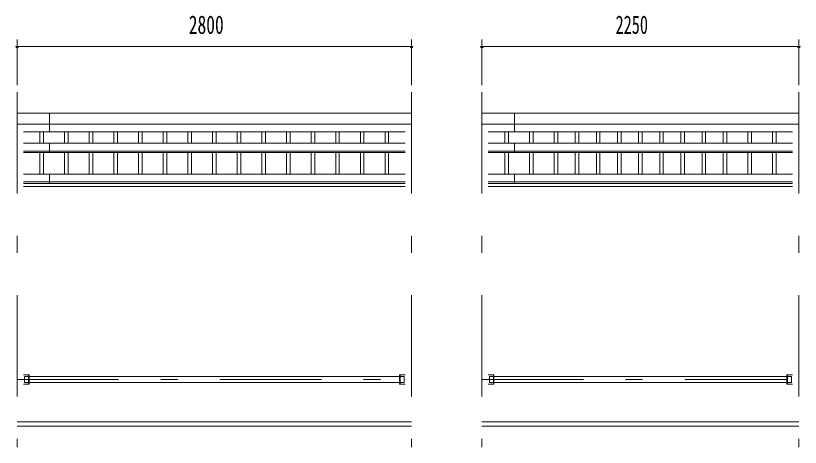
# Model space of a CAD drawing. Units: millimetres, scale not verified. Extents: x -25848 to 25858, y -10500 to 10500.
# Drawn here: x -15979 to -10409, y 1645 to 4707 of the extents above; entities that cross this region are included whole.
import ezdxf
from ezdxf.enums import TextEntityAlignment as Align

# ---------------------------------------------------------------- set-up
doc = ezdxf.new("R2010")
doc.units = ezdxf.units.MM
doc.header["$LTSCALE"] = 60
doc.linetypes.add('USER3', pattern=[24, 12, -5, 2, -5])
for name, color, linetype, lineweight in [('0-2_1-05BOLD', 7, 'Continuous', 18), ('0-3_1-25CENTER', 3, 'USER3', 18), ('0-4_1-45THIN', 4, 'Continuous', 18), ('0-5_1-55DIM', 3, 'Continuous', 18)]:
    doc.layers.add(name, color=color, linetype=linetype, lineweight=lineweight)
doc.styles.add('ＭＳ ゴシック', font='')
doc.styles.get('ＭＳ ゴシック').set_extended_font_data('MS Gothic')

msp = doc.modelspace()

# ---------------------------------------------------------------- linework, layer by layer
at = {"layer": '0-2_1-05BOLD'}
for p, q in [((-13168.67, 4014.67), (-15968.67, 4014.67)), ((-15738.67, 4014.67), (-15738.67, 3882.27)), ((-10418.67, 4014.67), (-12668.68, 4014.67)), ((-12438.67, 4014.67), (-12438.67, 3882.27)), ((-15968.67, 3937.52), (-13168.67, 3937.52)), ((-12668.68, 3937.52), (-10418.67, 3937.52)), ((-13213.22, 3882.27), (-15924.12, 3882.27)), ((-10463.22, 3882.27), (-12624.12, 3882.27)), ((-15924.12, 3802.96), (-13213.22, 3802.96)), ((-15738.67, 3802.96), (-15738.67, 3737.03)), ((-12624.12, 3802.96), (-10463.22, 3802.96)), ((-12438.67, 3802.96), (-12438.67, 3737.03)), ((-15924.12, 3745.26), (-13213.22, 3745.26)), ((-15924.12, 3737.03), (-13213.22, 3737.03)), ((-12624.12, 3745.26), (-10463.22, 3745.26)), ((-12624.12, 3737.03), (-10463.22, 3737.03)), ((-13213.22, 3582.44), (-15924.12, 3582.44)), ((-15738.67, 3582.44), (-15738.67, 3515.47)), ((-10463.22, 3582.44), (-12624.12, 3582.44)), ((-12438.67, 3582.44), (-12438.67, 3515.47)), ((-13213.22, 3527.34), (-15924.12, 3527.34)), ((-13213.22, 3515.47), (-15924.12, 3515.47)), ((-10463.22, 3527.34), (-12624.12, 3527.34)), ((-10463.22, 3515.47), (-12624.12, 3515.47)), ((-13213.22, 3494.67), (-15924.12, 3494.67)), ((-10463.22, 3494.67), (-12624.12, 3494.67)), ((-15884.12, 2157.67), (-15924.12, 2157.67)), ((-15916.17, 2146.02), (-15916.17, 2103.32)), ((-15887.33, 2146.02), (-15916.17, 2146.02)), ((-15887.33, 2157.67), (-15887.33, 2091.67)), ((-15884.12, 2157.67), (-15884.12, 2091.67)), ((-15884.12, 2146.02), (-13253.22, 2146.02)), ((-13253.22, 2157.67), (-13253.22, 2091.67)), ((-13253.22, 2157.67), (-13213.22, 2157.67)), ((-13250.02, 2157.67), (-13250.02, 2091.67)), ((-13250.02, 2146.02), (-13221.18, 2146.02)), ((-13221.18, 2146.02), (-13221.18, 2103.32)), ((-12584.13, 2157.67), (-12624.12, 2157.67)), ((-12587.33, 2146.02), (-12616.18, 2146.02)), ((-12616.18, 2146.02), (-12616.18, 2103.32)), ((-12587.33, 2157.67), (-12587.33, 2091.67)), ((-12584.13, 2146.02), (-10503.22, 2146.02)), ((-10503.22, 2157.67), (-10503.22, 2091.67)), ((-10503.22, 2157.67), (-10463.22, 2157.67)), ((-10500.02, 2157.67), (-10500.02, 2091.67)), ((-15884.12, 2091.67), (-15924.12, 2091.67)), ((-15887.33, 2103.32), (-15916.17, 2103.32)), ((-15884.12, 2103.32), (-13253.22, 2103.32)), ((-13253.22, 2091.67), (-13213.22, 2091.67)), ((-13250.02, 2103.32), (-13221.18, 2103.32)), ((-12587.33, 2103.32), (-12616.18, 2103.32)), ((-12584.13, 2103.32), (-10503.22, 2103.32)), ((-10503.22, 2091.67), (-10463.22, 2091.67)), ((-10500.02, 2103.32), (-10471.18, 2103.32)), ((-13168.67, 1824.67), (-15968.67, 1824.67)), ((-13168.67, 1794.67), (-15968.67, 1794.67)), ((-10418.67, 1824.67), (-12668.68, 1824.67)), ((-10418.67, 1794.67), (-12668.68, 1794.67))]:
    msp.add_line(p, q, dxfattribs=at)
for points in [[(-12584.13, 2157.67), (-12584.13, 2091.67), (-12624.12, 2091.67)], [(-10500.02, 2146.02), (-10471.18, 2146.02), (-10471.18, 2103.32)]]:
    msp.add_lwpolyline(points, dxfattribs=at)
at = {"layer": '0-3_1-25CENTER'}
for p, q in [((-15968.67, 4164.67), (-15968.67, 1644.67)), ((-13168.67, 4164.67), (-13168.67, 1644.67)), ((-12668.68, 4164.67), (-12668.68, 1644.67)), ((-10418.67, 4164.67), (-10418.67, 1644.67)), ((-15968.67, 2124.67), (-13168.67, 2124.67)), ((-12668.68, 2124.67), (-10418.67, 2124.67))]:
    msp.add_line(p, q, dxfattribs=at)
at = {"layer": '0-4_1-45THIN'}
for p, q in [((-15806.17, 3882.27), (-15806.17, 3802.96)), ((-15781.17, 3882.27), (-15781.17, 3802.96)), ((-15631.17, 3882.27), (-15631.17, 3802.96)), ((-15606.17, 3882.27), (-15606.17, 3802.96)), ((-15456.17, 3882.27), (-15456.17, 3802.96)), ((-15431.17, 3882.27), (-15431.17, 3802.96)), ((-15281.17, 3882.27), (-15281.17, 3802.96)), ((-15256.17, 3882.27), (-15256.17, 3802.96)), ((-15106.17, 3882.27), (-15106.17, 3802.96)), ((-15081.17, 3882.27), (-15081.17, 3802.96)), ((-14931.17, 3882.27), (-14931.17, 3802.96)), ((-14906.17, 3882.27), (-14906.17, 3802.96)), ((-14756.17, 3882.27), (-14756.17, 3802.96)), ((-14731.17, 3882.27), (-14731.17, 3802.96)), ((-14581.17, 3882.27), (-14581.17, 3802.96)), ((-14556.17, 3882.27), (-14556.17, 3802.96)), ((-14406.17, 3882.27), (-14406.17, 3802.96)), ((-14381.17, 3882.27), (-14381.17, 3802.96)), ((-14231.17, 3882.27), (-14231.17, 3802.96)), ((-14206.17, 3882.27), (-14206.17, 3802.96)), ((-14056.17, 3882.27), (-14056.17, 3802.96)), ((-14031.17, 3882.27), (-14031.17, 3802.96)), ((-13881.17, 3882.27), (-13881.17, 3802.96)), ((-13856.17, 3882.27), (-13856.17, 3802.96)), ((-13706.17, 3882.27), (-13706.17, 3802.96)), ((-13681.17, 3882.27), (-13681.17, 3802.96)), ((-13531.17, 3882.27), (-13531.17, 3802.96)), ((-13506.17, 3882.27), (-13506.17, 3802.96)), ((-13356.17, 3882.27), (-13356.17, 3802.96)), ((-13331.17, 3882.27), (-13331.17, 3802.96)), ((-12506.17, 3882.27), (-12506.17, 3802.96)), ((-12481.17, 3882.27), (-12481.17, 3802.96)), ((-12331.17, 3882.27), (-12331.17, 3802.96)), ((-12306.17, 3882.27), (-12306.17, 3802.96)), ((-12156.17, 3882.27), (-12156.17, 3802.96)), ((-12131.17, 3882.27), (-12131.17, 3802.96)), ((-12006.17, 3882.27), (-12006.17, 3802.96)), ((-11981.17, 3882.27), (-11981.17, 3802.96)), ((-11856.17, 3882.27), (-11856.17, 3802.96)), ((-11831.17, 3882.27), (-11831.17, 3802.96)), ((-11706.17, 3882.27), (-11706.17, 3802.96)), ((-11681.17, 3882.27), (-11681.17, 3802.96)), ((-11556.17, 3882.27), (-11556.17, 3802.96)), ((-11531.17, 3882.27), (-11531.17, 3802.96)), ((-11406.17, 3882.27), (-11406.17, 3802.96)), ((-11381.17, 3882.27), (-11381.17, 3802.96)), ((-11256.17, 3882.27), (-11256.17, 3802.96)), ((-11231.17, 3882.27), (-11231.17, 3802.96)), ((-11106.17, 3882.27), (-11106.17, 3802.96)), ((-11081.17, 3882.27), (-11081.17, 3802.96)), ((-10956.17, 3882.27), (-10956.17, 3802.96)), ((-10931.17, 3882.27), (-10931.17, 3802.96)), ((-10781.17, 3882.27), (-10781.17, 3802.96)), ((-10756.17, 3882.27), (-10756.17, 3802.96)), ((-10606.17, 3882.27), (-10606.17, 3802.96)), ((-10581.17, 3882.27), (-10581.17, 3802.96)), ((-15806.17, 3737.03), (-15806.17, 3582.44)), ((-15781.17, 3737.03), (-15781.17, 3582.44)), ((-15631.17, 3737.03), (-15631.17, 3582.44)), ((-15606.17, 3737.03), (-15606.17, 3582.44)), ((-15456.17, 3737.03), (-15456.17, 3582.44)), ((-15431.17, 3737.03), (-15431.17, 3582.44)), ((-15281.17, 3737.03), (-15281.17, 3582.44)), ((-15256.17, 3737.03), (-15256.17, 3582.44)), ((-15106.17, 3737.03), (-15106.17, 3582.44)), ((-15081.17, 3737.03), (-15081.17, 3582.44)), ((-14931.17, 3737.03), (-14931.17, 3582.44)), ((-14906.17, 3737.03), (-14906.17, 3582.44)), ((-14756.17, 3737.03), (-14756.17, 3582.44)), ((-14731.17, 3737.03), (-14731.17, 3582.44)), ((-14581.17, 3737.03), (-14581.17, 3582.44)), ((-14556.17, 3737.03), (-14556.17, 3582.44)), ((-14406.17, 3737.03), (-14406.17, 3582.44)), ((-14381.17, 3737.03), (-14381.17, 3582.44)), ((-14231.17, 3737.03), (-14231.17, 3582.44)), ((-14206.17, 3737.03), (-14206.17, 3582.44)), ((-14056.17, 3737.03), (-14056.17, 3582.44)), ((-14031.17, 3737.03), (-14031.17, 3582.44)), ((-13881.17, 3737.03), (-13881.17, 3582.44)), ((-13856.17, 3737.03), (-13856.17, 3582.44)), ((-13706.17, 3737.03), (-13706.17, 3582.44)), ((-13681.17, 3737.03), (-13681.17, 3582.44)), ((-13531.17, 3737.03), (-13531.17, 3582.44)), ((-13506.17, 3737.03), (-13506.17, 3582.44)), ((-13356.17, 3737.03), (-13356.17, 3582.44)), ((-13331.17, 3737.03), (-13331.17, 3582.44)), ((-12506.17, 3737.03), (-12506.17, 3582.44)), ((-12481.17, 3737.03), (-12481.17, 3582.44)), ((-12331.17, 3737.03), (-12331.17, 3582.44)), ((-12306.17, 3737.03), (-12306.17, 3582.44)), ((-12156.17, 3737.03), (-12156.17, 3582.44)), ((-12131.17, 3737.03), (-12131.17, 3582.44)), ((-12006.17, 3737.03), (-12006.17, 3582.44)), ((-11981.17, 3737.03), (-11981.17, 3582.44)), ((-11856.17, 3737.03), (-11856.17, 3582.44)), ((-11831.17, 3737.03), (-11831.17, 3582.44)), ((-11706.17, 3737.03), (-11706.17, 3582.44)), ((-11681.17, 3737.03), (-11681.17, 3582.44)), ((-11556.17, 3737.03), (-11556.17, 3582.44)), ((-11531.17, 3737.03), (-11531.17, 3582.44)), ((-11406.17, 3737.03), (-11406.17, 3582.44)), ((-11381.17, 3737.03), (-11381.17, 3582.44)), ((-11256.17, 3737.03), (-11256.17, 3582.44)), ((-11231.17, 3737.03), (-11231.17, 3582.44)), ((-11106.17, 3737.03), (-11106.17, 3582.44)), ((-11081.17, 3737.03), (-11081.17, 3582.44)), ((-10956.17, 3737.03), (-10956.17, 3582.44)), ((-10931.17, 3737.03), (-10931.17, 3582.44)), ((-10781.17, 3737.03), (-10781.17, 3582.44)), ((-10756.17, 3737.03), (-10756.17, 3582.44)), ((-10606.17, 3737.03), (-10606.17, 3582.44)), ((-10581.17, 3737.03), (-10581.17, 3582.44))]:
    msp.add_line(p, q, dxfattribs=at)
at = {"layer": '0-5_1-55DIM'}
for p, q in [((-15968.67, 4538.67), (-15968.67, 4214.67)), ((-13168.67, 4538.67), (-13168.67, 4214.67)), ((-12668.68, 4538.67), (-12668.68, 4214.67)), ((-10418.67, 4538.67), (-10418.67, 4214.67)), ((-15958.67, 4488.67), (-15978.67, 4488.67)), ((-15968.67, 4488.67), (-13168.67, 4488.67)), ((-13158.67, 4488.67), (-13178.67, 4488.67)), ((-12658.67, 4488.67), (-12678.67, 4488.67)), ((-12668.68, 4488.67), (-10418.67, 4488.67)), ((-10408.67, 4488.67), (-10428.67, 4488.67))]:
    msp.add_line(p, q, dxfattribs=at)
for centre in [(-15968.67, 4488.67), (-13168.67, 4488.67), (-12668.67, 4488.67), (-10418.67, 4488.67)]:
    msp.add_arc(centre, 10, 180, 0, dxfattribs=at)

# ---------------------------------------------------------------- texts
at = {"layer": '0-5_1-55DIM', "color": 7, "style": 'ＭＳ ゴシック'}
for s, width, p in [('2800', 0.7, (-14749.95, 4538.67)), ('2250', 0.65, (-11720.36, 4538.67))]:
    msp.add_text(s, height=130.2, dxfattribs=dict(at, width=width)).set_placement(p, align=Align.BOTTOM_LEFT)

doc.saveas('drawing.dxf')
